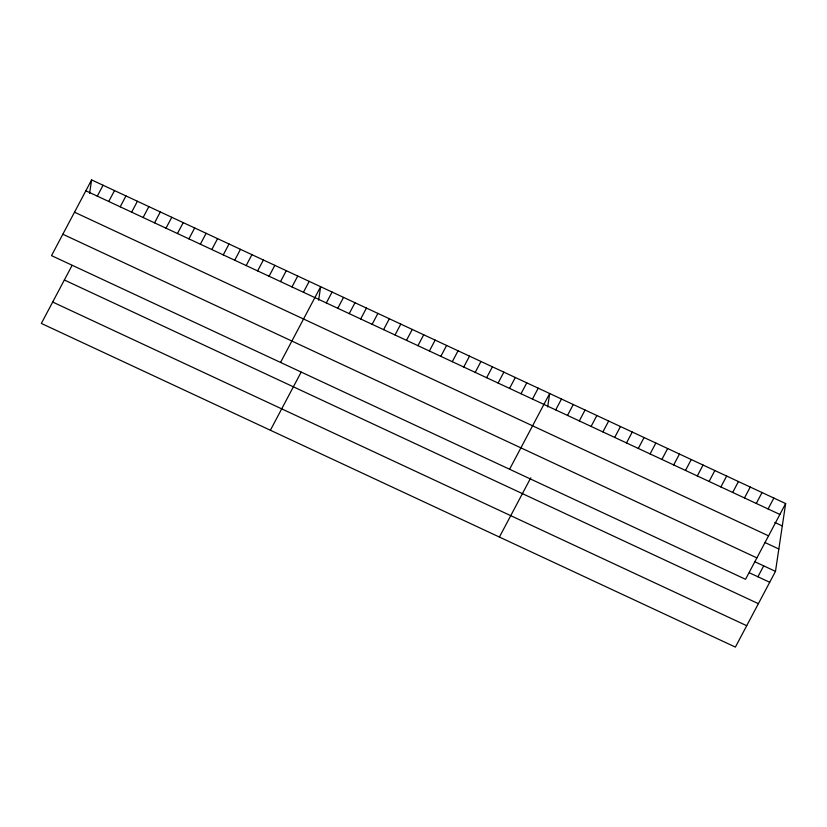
<?xml version="1.0" encoding="UTF-8"?>
<svg xmlns="http://www.w3.org/2000/svg" width="827" height="827" viewBox="0 0 827 827"><rect width="100%" height="100%" fill="white"/><g stroke="black" fill="none" stroke-linecap="round" stroke-linejoin="round"><path stroke-width="1.24" d="M89.605 193.332L91.611 179.904L785.65 503.56L775.488 571.374L735.389 647.096L41.35 323.44L72.094 265.374M318.633 300.139L320.649 286.711L280.549 362.433M547.66 406.946L549.676 393.518L509.577 469.24M91.611 179.904L51.512 255.626L745.551 579.293L785.65 503.56M97.297 196.144L103.065 185.238M108.74 201.478L114.519 190.582M120.194 206.822L125.973 195.927M131.648 212.167L137.416 201.261M143.102 217.501L148.87 206.605M154.556 222.845L160.324 211.939M166 228.18L171.778 217.284M177.454 233.524L183.222 222.628M188.907 238.869L194.676 227.963M200.361 244.203L206.13 233.307M211.805 249.547L217.584 238.641M223.259 254.881L229.038 243.986M234.713 260.226L240.481 249.33M246.167 265.57L251.935 254.664M257.621 270.905L263.389 260.009M269.064 276.249L274.843 265.343M280.518 281.583L286.287 270.687M291.972 286.928L297.741 276.032M303.426 292.272L309.195 281.366M326.324 302.951L332.092 292.045M270.377 430.247L301.131 372.171M337.778 308.285L343.546 297.389M349.232 313.629L355 302.734M360.675 318.974L366.454 308.068M372.129 324.308L377.908 313.412M383.583 329.653L389.352 318.746M395.037 334.987L400.806 324.091M406.491 340.331L412.26 329.435M417.935 345.676L423.713 334.77M429.389 351.01L435.157 340.114M440.843 356.354L446.611 345.448M452.297 361.688L458.065 350.793M463.74 367.033L469.519 356.137M475.194 372.377L480.973 361.471M486.648 377.712L492.416 366.816M498.102 383.056L503.87 372.15M509.556 388.39L515.324 377.494M521 393.735L526.778 382.839M532.454 399.079L538.222 388.173M555.703 409.913L561.481 399.017M499.415 537.054L530.758 477.861M567.508 415.423L573.276 404.517M579.303 420.922L585.071 410.016M591.098 426.422L596.877 415.526M602.904 431.932L608.672 421.026M614.699 437.431L620.467 426.525M626.494 442.931L632.273 432.025M638.299 448.43L644.068 437.535M650.094 453.94L655.863 443.034M661.889 459.44L667.668 448.534M673.695 464.939L679.463 454.044M685.49 470.439L691.258 459.543M697.285 475.949L703.064 465.043M709.09 481.448L714.859 470.542M720.886 486.948L726.654 476.052M732.681 492.447L738.459 481.552M744.486 497.957L750.254 487.051M756.281 503.457L762.049 492.551M768.076 508.956L773.855 498.061M757.914 576.77L763.683 565.864M85.843 190.799L779.882 514.456M774.785 522.437L782.29 525.941M74.513 212.198L768.552 535.855M764.892 542.491L778.838 548.994M62.842 234.237L756.881 557.894M755.103 561.864L775.488 571.374M749.334 572.77L769.71 582.27M64.351 280.002L758.38 603.669M52.68 302.051L746.709 625.708"/></g></svg>
